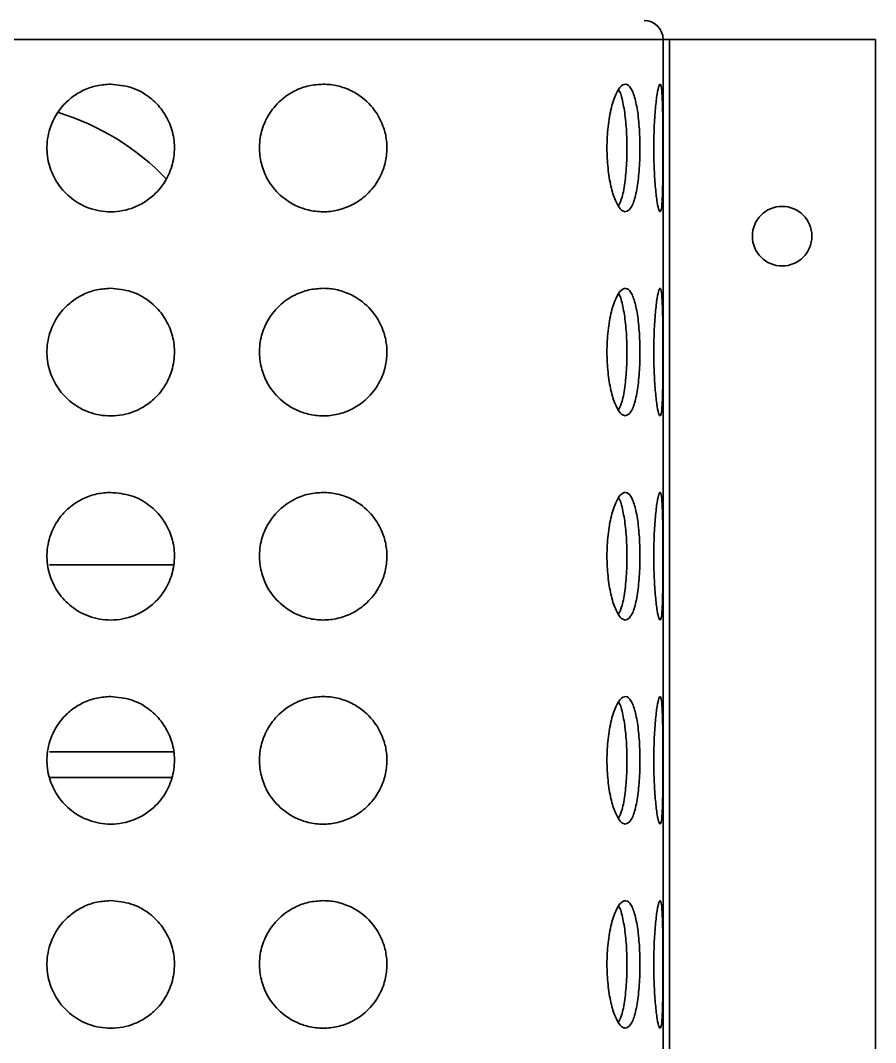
# Model space of a CAD drawing. Header units: millimetres. Extents: x -1052 to 3351, y 0 to 2015.
# Drawn here: x -362.976 to -361.487, y 1744.312 to 1746.089 of the extents above; entities that cross this region are included whole.
import ezdxf

# ---------------------------------------------------------------- set-up
doc = ezdxf.new("R2010")
doc.units = ezdxf.units.MM

msp = doc.modelspace()

# ---------------------------------------------------------------- linework, layer by layer
at = {"color": 7, "linetype": 'Continuous', "lineweight": 35}
for p, q in [((-365.9988, 1746.0562), (-361.8571, 1746.0562)), ((-365.9988, 1746.0562), (-361.8571, 1746.0562)), ((-361.8571, 1746.0562), (-361.8571, 1742.4135)), ((-361.8462, 1746.0562), (-361.8571, 1746.0562)), ((-361.8571, 1746.0562), (-361.8571, 1742.4135)), ((-361.8462, 1746.0562), (-361.8571, 1746.0562)), ((-361.8462, 1742.4135), (-361.8462, 1746.0562)), ((-361.8462, 1746.0562), (-361.4873, 1746.0562)), ((-361.8462, 1742.4135), (-361.8462, 1746.0562)), ((-361.8462, 1746.0562), (-361.4873, 1746.0562)), ((-361.4873, 1746.0562), (-361.4873, 1742.4135)), ((-361.4873, 1746.0562), (-361.4873, 1742.4135)), ((-362.7074, 1745.1426), (-362.9252, 1745.1426)), ((-362.7074, 1745.1426), (-362.9252, 1745.1426)), ((-362.9254, 1744.8172), (-362.7079, 1744.8172)), ((-362.9254, 1744.8172), (-362.7079, 1744.8172)), ((-362.7103, 1744.7728), (-362.9238, 1744.7728)), ((-362.7103, 1744.7728), (-362.9238, 1744.7728))]:
    msp.add_line(p, q, dxfattribs=at)
msp.add_circle((-361.65, 1745.7141), 0.0518, dxfattribs=at)
msp.add_circle((-361.65, 1745.7141), 0.0518, dxfattribs=at)
for centre, radius, start, end in [((-361.8902, 1746.0562), 0.0331, 0, 90), ((-361.8902, 1746.0562), 0.0331, 0, 90), ((-363.0405, 1745.505), 0.4438, 44.0316, 72.8269), ((-363.0405, 1745.505), 0.4438, 44.0316, 72.8269)]:
    msp.add_arc(centre, radius, start, end, dxfattribs=at)
for points, knots in [([(-362.8186, 1745.9784), (-362.8266, 1745.9779), (-362.8426, 1745.9768), (-362.8652, 1745.969), (-362.8853, 1745.957), (-362.9065, 1745.9377), (-362.9243, 1745.9083), (-362.9314, 1745.8707), (-362.9268, 1745.8363), (-362.9128, 1745.8059), (-362.8904, 1745.7806), (-362.8599, 1745.7623), (-362.8223, 1745.7542), (-362.7884, 1745.759), (-362.7619, 1745.7712), (-362.7402, 1745.7871), (-362.7211, 1745.8109), (-362.7087, 1745.8431), (-362.7064, 1745.876), (-362.7135, 1745.907), (-362.7283, 1745.9344), (-362.7516, 1745.958), (-362.7826, 1745.975), (-362.8065, 1745.9772), (-362.8186, 1745.9784)], [0, 0, 0, 0, 1.756806, 3.51226, 5.063184, 6.612418, 9.261743, 11.519921, 13.576317, 15.613484, 17.776551, 20.182164, 22.916604, 25.987302, 27.614923, 29.241301, 31.657901, 33.704436, 35.75819, 37.639763, 39.581353, 41.796635, 44.421943, 47.073814, 47.073814, 47.073814, 47.073814]), ([(-362.8186, 1745.9784), (-362.8266, 1745.9779), (-362.8426, 1745.9768), (-362.8652, 1745.969), (-362.8853, 1745.957), (-362.9065, 1745.9377), (-362.9243, 1745.9083), (-362.9314, 1745.8707), (-362.9268, 1745.8363), (-362.9128, 1745.8059), (-362.8904, 1745.7806), (-362.8599, 1745.7623), (-362.8223, 1745.7542), (-362.7884, 1745.759), (-362.7619, 1745.7712), (-362.7402, 1745.7871), (-362.7211, 1745.8109), (-362.7087, 1745.8431), (-362.7064, 1745.876), (-362.7135, 1745.907), (-362.7283, 1745.9344), (-362.7516, 1745.958), (-362.7826, 1745.975), (-362.8065, 1745.9772), (-362.8186, 1745.9784)], [0, 0, 0, 0, 1.756806, 3.51226, 5.063184, 6.612418, 9.261743, 11.519921, 13.576317, 15.613484, 17.776551, 20.182164, 22.916604, 25.987302, 27.614923, 29.241301, 31.657901, 33.704436, 35.75819, 37.639763, 39.581353, 41.796635, 44.421943, 47.073814, 47.073814, 47.073814, 47.073814]), ([(-362.4488, 1745.9784), (-362.4571, 1745.9778), (-362.4737, 1745.9768), (-362.5014, 1745.9667), (-362.5279, 1745.948), (-362.5483, 1745.9198), (-362.559, 1745.8894), (-362.5607, 1745.8587), (-362.5544, 1745.8299), (-362.5403, 1745.8019), (-362.5203, 1745.781), (-362.4981, 1745.7673), (-362.4763, 1745.7591), (-362.4521, 1745.7556), (-362.4264, 1745.7578), (-362.4016, 1745.7659), (-362.3773, 1745.7809), (-362.3567, 1745.8028), (-362.3431, 1745.83), (-362.3373, 1745.8572), (-362.338, 1745.883), (-362.345, 1745.9097), (-362.3609, 1745.9383), (-362.3846, 1745.9598), (-362.4113, 1745.9728), (-362.4319, 1745.9778), (-362.4445, 1745.9782), (-362.4488, 1745.9784)], [0, 0, 0, 0, 1.953482, 3.904728, 6.550054, 8.61393, 10.314368, 12.021705, 13.580659, 15.199221, 17.547938, 19.132821, 20.719921, 22.750959, 24.783172, 26.835707, 28.885479, 31.272772, 33.076269, 34.500843, 35.930543, 37.260707, 39.207936, 42.076166, 44.077088, 46.079468, 47.088125, 47.088125, 47.088125, 47.088125]), ([(-362.4488, 1745.9784), (-362.4571, 1745.9778), (-362.4737, 1745.9768), (-362.5014, 1745.9667), (-362.5279, 1745.948), (-362.5483, 1745.9198), (-362.559, 1745.8894), (-362.5607, 1745.8587), (-362.5544, 1745.8299), (-362.5403, 1745.8019), (-362.5203, 1745.781), (-362.4981, 1745.7673), (-362.4763, 1745.7591), (-362.4521, 1745.7556), (-362.4264, 1745.7578), (-362.4016, 1745.7659), (-362.3773, 1745.7809), (-362.3567, 1745.8028), (-362.3431, 1745.83), (-362.3373, 1745.8572), (-362.338, 1745.883), (-362.345, 1745.9097), (-362.3609, 1745.9383), (-362.3846, 1745.9598), (-362.4113, 1745.9728), (-362.4319, 1745.9778), (-362.4445, 1745.9782), (-362.4488, 1745.9784)], [0, 0, 0, 0, 1.953482, 3.904728, 6.550054, 8.61393, 10.314368, 12.021705, 13.580659, 15.199221, 17.547938, 19.132821, 20.719921, 22.750959, 24.783172, 26.835707, 28.885479, 31.272772, 33.076269, 34.500843, 35.930543, 37.260707, 39.207936, 42.076166, 44.077088, 46.079468, 47.088125, 47.088125, 47.088125, 47.088125]), ([(-361.9229, 1745.7565), (-361.9197, 1745.7578), (-361.9133, 1745.7603), (-361.9056, 1745.7802), (-361.9003, 1745.8093), (-361.8975, 1745.8449), (-361.8973, 1745.8825), (-361.8995, 1745.9181), (-361.9041, 1745.9482), (-361.9109, 1745.9695), (-361.9197, 1745.9798), (-361.9297, 1745.9775), (-361.9398, 1745.9623), (-361.9484, 1745.9355), (-361.9539, 1745.901), (-361.9555, 1745.8636), (-361.9531, 1745.8276), (-361.9475, 1745.7961), (-361.9392, 1745.7718), (-361.9305, 1745.7585), (-361.9251, 1745.7571), (-361.9229, 1745.7565)], [0, 0, 0, 0, 1.784822, 3.571093, 5.322418, 7.030706, 8.711427, 10.38161, 12.05783, 13.756397, 15.492411, 17.273582, 19.089191, 20.902198, 22.662464, 24.344403, 25.974243, 27.608692, 29.297727, 31.059504, 32.245736, 32.245736, 32.245736, 32.245736]), ([(-361.9229, 1745.7565), (-361.9197, 1745.7578), (-361.9133, 1745.7603), (-361.9056, 1745.7802), (-361.9003, 1745.8093), (-361.8975, 1745.8449), (-361.8973, 1745.8825), (-361.8995, 1745.9181), (-361.9041, 1745.9482), (-361.9109, 1745.9695), (-361.9197, 1745.9798), (-361.9297, 1745.9775), (-361.9398, 1745.9623), (-361.9484, 1745.9355), (-361.9539, 1745.901), (-361.9555, 1745.8636), (-361.9531, 1745.8276), (-361.9475, 1745.7961), (-361.9392, 1745.7718), (-361.9305, 1745.7585), (-361.9251, 1745.7571), (-361.9229, 1745.7565)], [0, 0, 0, 0, 1.784822, 3.571093, 5.322418, 7.030706, 8.711427, 10.38161, 12.05783, 13.756397, 15.492411, 17.273582, 19.089191, 20.902198, 22.662464, 24.344403, 25.974243, 27.608692, 29.297727, 31.059504, 32.245736, 32.245736, 32.245736, 32.245736]), ([(-361.8624, 1745.7565), (-361.8616, 1745.7577), (-361.8599, 1745.7602), (-361.8585, 1745.7793), (-361.8577, 1745.8074), (-361.8575, 1745.8426), (-361.8574, 1745.8805), (-361.8576, 1745.9169), (-361.8582, 1745.9477), (-361.8594, 1745.9695), (-361.8615, 1745.9799), (-361.8643, 1745.9775), (-361.8676, 1745.9628), (-361.8707, 1745.9372), (-361.8729, 1745.9038), (-361.8736, 1745.8663), (-361.8728, 1745.8291), (-361.8705, 1745.7962), (-361.8675, 1745.7714), (-361.8645, 1745.7583), (-361.863, 1745.757), (-361.8624, 1745.7565)], [0, 0, 0, 0, 1.623294, 3.246831, 4.867673, 6.487808, 8.108617, 9.729816, 11.350702, 12.97117, 14.591624, 16.214397, 17.842637, 19.475425, 21.105663, 22.725567, 24.33622, 25.946768, 27.56673, 29.196813, 30.243361, 30.243361, 30.243361, 30.243361]), ([(-361.8624, 1745.7565), (-361.8616, 1745.7577), (-361.8599, 1745.7602), (-361.8585, 1745.7793), (-361.8577, 1745.8074), (-361.8575, 1745.8426), (-361.8574, 1745.8805), (-361.8576, 1745.9169), (-361.8582, 1745.9477), (-361.8594, 1745.9695), (-361.8615, 1745.9799), (-361.8643, 1745.9775), (-361.8676, 1745.9628), (-361.8707, 1745.9372), (-361.8729, 1745.9038), (-361.8736, 1745.8663), (-361.8728, 1745.8291), (-361.8705, 1745.7962), (-361.8675, 1745.7714), (-361.8645, 1745.7583), (-361.863, 1745.757), (-361.8624, 1745.7565)], [0, 0, 0, 0, 1.623294, 3.246831, 4.867673, 6.487808, 8.108617, 9.729816, 11.350702, 12.97117, 14.591624, 16.214397, 17.842637, 19.475425, 21.105663, 22.725567, 24.33622, 25.946768, 27.56673, 29.196813, 30.243361, 30.243361, 30.243361, 30.243361]), ([(-361.9347, 1745.7671), (-361.9326, 1745.7715), (-361.9278, 1745.7814), (-361.923, 1745.8096), (-361.9201, 1745.8449), (-361.9199, 1745.8825), (-361.9221, 1745.9184), (-361.9269, 1745.9474), (-361.9312, 1745.9645), (-361.9342, 1745.9679), (-361.9344, 1745.9681)], [0, 0, 0, 0, 1.655074, 3.730043, 5.752989, 7.742377, 9.719523, 11.703625, 13.714921, 13.832471, 13.832471, 13.832471, 13.832471]), ([(-361.9347, 1745.7671), (-361.9326, 1745.7715), (-361.9278, 1745.7814), (-361.923, 1745.8096), (-361.9201, 1745.8449), (-361.9199, 1745.8825), (-361.9221, 1745.9184), (-361.9269, 1745.9474), (-361.9312, 1745.9645), (-361.9342, 1745.9679), (-361.9344, 1745.9681)], [0, 0, 0, 0, 1.655074, 3.730043, 5.752989, 7.742377, 9.719523, 11.703625, 13.714921, 13.832471, 13.832471, 13.832471, 13.832471]), ([(-362.8186, 1745.6234), (-362.8266, 1745.6229), (-362.8426, 1745.6219), (-362.8652, 1745.614), (-362.8853, 1745.602), (-362.9065, 1745.5827), (-362.9243, 1745.5533), (-362.9314, 1745.5157), (-362.9268, 1745.4813), (-362.9128, 1745.4509), (-362.8904, 1745.4256), (-362.8599, 1745.4073), (-362.8223, 1745.3992), (-362.7884, 1745.404), (-362.7619, 1745.4162), (-362.7402, 1745.4321), (-362.7211, 1745.4559), (-362.7087, 1745.4881), (-362.7064, 1745.521), (-362.7135, 1745.552), (-362.7283, 1745.5794), (-362.7516, 1745.603), (-362.7826, 1745.62), (-362.8065, 1745.6222), (-362.8186, 1745.6234)], [0, 0, 0, 0, 1.756765, 3.512341, 5.063264, 6.612225, 9.261549, 11.520154, 13.576548, 15.613715, 17.776473, 20.182288, 22.916727, 25.987477, 27.615097, 29.241247, 31.657846, 33.70438, 35.758134, 37.639707, 39.581661, 41.79666, 44.421967, 47.073837, 47.073837, 47.073837, 47.073837]), ([(-362.8186, 1745.6234), (-362.8266, 1745.6229), (-362.8426, 1745.6219), (-362.8652, 1745.614), (-362.8853, 1745.602), (-362.9065, 1745.5827), (-362.9243, 1745.5533), (-362.9314, 1745.5157), (-362.9268, 1745.4813), (-362.9128, 1745.4509), (-362.8904, 1745.4256), (-362.8599, 1745.4073), (-362.8223, 1745.3992), (-362.7884, 1745.404), (-362.7619, 1745.4162), (-362.7402, 1745.4321), (-362.7211, 1745.4559), (-362.7087, 1745.4881), (-362.7064, 1745.521), (-362.7135, 1745.552), (-362.7283, 1745.5794), (-362.7516, 1745.603), (-362.7826, 1745.62), (-362.8065, 1745.6222), (-362.8186, 1745.6234)], [0, 0, 0, 0, 1.756765, 3.512341, 5.063264, 6.612225, 9.261549, 11.520154, 13.576548, 15.613715, 17.776473, 20.182288, 22.916727, 25.987477, 27.615097, 29.241247, 31.657846, 33.70438, 35.758134, 37.639707, 39.581661, 41.79666, 44.421967, 47.073837, 47.073837, 47.073837, 47.073837]), ([(-362.4488, 1745.6234), (-362.4571, 1745.6228), (-362.4737, 1745.6218), (-362.5014, 1745.6117), (-362.5279, 1745.593), (-362.5483, 1745.5648), (-362.559, 1745.5344), (-362.5607, 1745.5037), (-362.5544, 1745.4749), (-362.5403, 1745.4469), (-362.5203, 1745.426), (-362.4981, 1745.4123), (-362.4762, 1745.4041), (-362.4521, 1745.4005), (-362.4264, 1745.4028), (-362.4016, 1745.4109), (-362.3773, 1745.4259), (-362.3567, 1745.4478), (-362.3431, 1745.475), (-362.3373, 1745.5022), (-362.338, 1745.528), (-362.345, 1745.5547), (-362.3609, 1745.5833), (-362.3846, 1745.6048), (-362.4113, 1745.6178), (-362.4319, 1745.6228), (-362.4445, 1745.6232), (-362.4488, 1745.6234)], [0, 0, 0, 0, 1.953484, 3.904634, 6.550147, 8.614024, 10.314463, 12.021801, 13.580757, 15.19932, 17.547796, 19.132842, 20.71984, 22.75092, 24.783135, 26.835671, 28.885595, 31.272662, 33.076159, 34.500734, 35.930436, 37.260601, 39.207831, 42.076064, 44.07711, 46.079492, 47.088134, 47.088134, 47.088134, 47.088134]), ([(-362.4488, 1745.6234), (-362.4571, 1745.6228), (-362.4737, 1745.6218), (-362.5014, 1745.6117), (-362.5279, 1745.593), (-362.5483, 1745.5648), (-362.559, 1745.5344), (-362.5607, 1745.5037), (-362.5544, 1745.4749), (-362.5403, 1745.4469), (-362.5203, 1745.426), (-362.4981, 1745.4123), (-362.4762, 1745.4041), (-362.4521, 1745.4005), (-362.4264, 1745.4028), (-362.4016, 1745.4109), (-362.3773, 1745.4259), (-362.3567, 1745.4478), (-362.3431, 1745.475), (-362.3373, 1745.5022), (-362.338, 1745.528), (-362.345, 1745.5547), (-362.3609, 1745.5833), (-362.3846, 1745.6048), (-362.4113, 1745.6178), (-362.4319, 1745.6228), (-362.4445, 1745.6232), (-362.4488, 1745.6234)], [0, 0, 0, 0, 1.953484, 3.904634, 6.550147, 8.614024, 10.314463, 12.021801, 13.580757, 15.19932, 17.547796, 19.132842, 20.71984, 22.75092, 24.783135, 26.835671, 28.885595, 31.272662, 33.076159, 34.500734, 35.930436, 37.260601, 39.207831, 42.076064, 44.07711, 46.079492, 47.088134, 47.088134, 47.088134, 47.088134]), ([(-361.9229, 1745.4015), (-361.9197, 1745.4028), (-361.9133, 1745.4053), (-361.9056, 1745.4252), (-361.9003, 1745.4543), (-361.8975, 1745.4899), (-361.8973, 1745.5275), (-361.8995, 1745.5631), (-361.9041, 1745.5932), (-361.9109, 1745.6145), (-361.9197, 1745.6248), (-361.9297, 1745.6225), (-361.9398, 1745.6072), (-361.9484, 1745.5805), (-361.9539, 1745.546), (-361.9555, 1745.5086), (-361.9531, 1745.4726), (-361.9475, 1745.4411), (-361.9392, 1745.4168), (-361.9305, 1745.4035), (-361.9251, 1745.4021), (-361.9229, 1745.4015)], [0, 0, 0, 0, 1.784828, 3.571105, 5.322436, 7.030729, 8.711456, 10.381644, 12.058129, 13.756701, 15.492634, 17.273793, 19.089531, 20.902544, 22.662531, 24.344794, 25.97464, 27.609095, 29.298135, 31.059919, 32.246154, 32.246154, 32.246154, 32.246154]), ([(-361.9229, 1745.4015), (-361.9197, 1745.4028), (-361.9133, 1745.4053), (-361.9056, 1745.4252), (-361.9003, 1745.4543), (-361.8975, 1745.4899), (-361.8973, 1745.5275), (-361.8995, 1745.5631), (-361.9041, 1745.5932), (-361.9109, 1745.6145), (-361.9197, 1745.6248), (-361.9297, 1745.6225), (-361.9398, 1745.6072), (-361.9484, 1745.5805), (-361.9539, 1745.546), (-361.9555, 1745.5086), (-361.9531, 1745.4726), (-361.9475, 1745.4411), (-361.9392, 1745.4168), (-361.9305, 1745.4035), (-361.9251, 1745.4021), (-361.9229, 1745.4015)], [0, 0, 0, 0, 1.784828, 3.571105, 5.322436, 7.030729, 8.711456, 10.381644, 12.058129, 13.756701, 15.492634, 17.273793, 19.089531, 20.902544, 22.662531, 24.344794, 25.97464, 27.609095, 29.298135, 31.059919, 32.246154, 32.246154, 32.246154, 32.246154]), ([(-361.8624, 1745.4015), (-361.8616, 1745.4027), (-361.8599, 1745.4052), (-361.8585, 1745.4243), (-361.8577, 1745.4524), (-361.8575, 1745.4876), (-361.8574, 1745.5255), (-361.8576, 1745.5619), (-361.8582, 1745.5927), (-361.8594, 1745.6145), (-361.8615, 1745.6248), (-361.8643, 1745.6225), (-361.8676, 1745.6078), (-361.8707, 1745.5822), (-361.8729, 1745.5488), (-361.8736, 1745.5113), (-361.8728, 1745.4741), (-361.8705, 1745.4412), (-361.8675, 1745.4164), (-361.8645, 1745.4033), (-361.863, 1745.402), (-361.8624, 1745.4015)], [0, 0, 0, 0, 1.623301, 3.246845, 4.867693, 6.488119, 8.108935, 9.729846, 11.350988, 12.971463, 14.591841, 16.214601, 17.842848, 19.475849, 21.106094, 22.726004, 24.336362, 25.946917, 27.566885, 29.19709, 30.243643, 30.243643, 30.243643, 30.243643]), ([(-361.8624, 1745.4015), (-361.8616, 1745.4027), (-361.8599, 1745.4052), (-361.8585, 1745.4243), (-361.8577, 1745.4524), (-361.8575, 1745.4876), (-361.8574, 1745.5255), (-361.8576, 1745.5619), (-361.8582, 1745.5927), (-361.8594, 1745.6145), (-361.8615, 1745.6248), (-361.8643, 1745.6225), (-361.8676, 1745.6078), (-361.8707, 1745.5822), (-361.8729, 1745.5488), (-361.8736, 1745.5113), (-361.8728, 1745.4741), (-361.8705, 1745.4412), (-361.8675, 1745.4164), (-361.8645, 1745.4033), (-361.863, 1745.402), (-361.8624, 1745.4015)], [0, 0, 0, 0, 1.623301, 3.246845, 4.867693, 6.488119, 8.108935, 9.729846, 11.350988, 12.971463, 14.591841, 16.214601, 17.842848, 19.475849, 21.106094, 22.726004, 24.336362, 25.946917, 27.566885, 29.19709, 30.243643, 30.243643, 30.243643, 30.243643]), ([(-361.9347, 1745.4121), (-361.9326, 1745.4165), (-361.9278, 1745.4264), (-361.923, 1745.4546), (-361.9201, 1745.4899), (-361.9199, 1745.5275), (-361.9221, 1745.5633), (-361.9269, 1745.5924), (-361.9312, 1745.6095), (-361.9342, 1745.6129), (-361.9344, 1745.6131)], [0, 0, 0, 0, 1.655085, 3.730069, 5.753029, 7.742812, 9.719607, 11.70403, 13.715123, 13.832777, 13.832777, 13.832777, 13.832777]), ([(-361.9347, 1745.4121), (-361.9326, 1745.4165), (-361.9278, 1745.4264), (-361.923, 1745.4546), (-361.9201, 1745.4899), (-361.9199, 1745.5275), (-361.9221, 1745.5633), (-361.9269, 1745.5924), (-361.9312, 1745.6095), (-361.9342, 1745.6129), (-361.9344, 1745.6131)], [0, 0, 0, 0, 1.655085, 3.730069, 5.753029, 7.742812, 9.719607, 11.70403, 13.715123, 13.832777, 13.832777, 13.832777, 13.832777]), ([(-362.8186, 1745.2684), (-362.8266, 1745.2679), (-362.8426, 1745.2668), (-362.8652, 1745.259), (-362.8853, 1745.247), (-362.9065, 1745.2277), (-362.9243, 1745.1982), (-362.9314, 1745.1607), (-362.9268, 1745.1263), (-362.9128, 1745.0959), (-362.8904, 1745.0706), (-362.8599, 1745.0523), (-362.8223, 1745.0442), (-362.7884, 1745.049), (-362.7619, 1745.0612), (-362.7402, 1745.0771), (-362.7211, 1745.1008), (-362.7087, 1745.1331), (-362.7064, 1745.166), (-362.7135, 1745.197), (-362.7283, 1745.2244), (-362.7516, 1745.248), (-362.7826, 1745.265), (-362.8065, 1745.2672), (-362.8186, 1745.2684)], [0, 0, 0, 0, 1.756806, 3.512261, 5.063185, 6.61242, 9.261746, 11.520352, 13.576316, 15.613872, 17.776631, 20.182448, 22.916888, 25.98764, 27.615261, 29.241413, 31.658013, 33.704548, 35.758739, 37.640312, 39.581902, 41.797185, 44.422317, 47.074249, 47.074249, 47.074249, 47.074249]), ([(-362.8186, 1745.2684), (-362.8266, 1745.2679), (-362.8426, 1745.2668), (-362.8652, 1745.259), (-362.8853, 1745.247), (-362.9065, 1745.2277), (-362.9243, 1745.1982), (-362.9314, 1745.1607), (-362.9268, 1745.1263), (-362.9128, 1745.0959), (-362.8904, 1745.0706), (-362.8599, 1745.0523), (-362.8223, 1745.0442), (-362.7884, 1745.049), (-362.7619, 1745.0612), (-362.7402, 1745.0771), (-362.7211, 1745.1008), (-362.7087, 1745.1331), (-362.7064, 1745.166), (-362.7135, 1745.197), (-362.7283, 1745.2244), (-362.7516, 1745.248), (-362.7826, 1745.265), (-362.8065, 1745.2672), (-362.8186, 1745.2684)], [0, 0, 0, 0, 1.756806, 3.512261, 5.063185, 6.61242, 9.261746, 11.520352, 13.576316, 15.613872, 17.776631, 20.182448, 22.916888, 25.98764, 27.615261, 29.241413, 31.658013, 33.704548, 35.758739, 37.640312, 39.581902, 41.797185, 44.422317, 47.074249, 47.074249, 47.074249, 47.074249]), ([(-362.4488, 1745.2684), (-362.4571, 1745.2678), (-362.4737, 1745.2668), (-362.5014, 1745.2567), (-362.5279, 1745.238), (-362.5483, 1745.2098), (-362.559, 1745.1794), (-362.5607, 1745.1487), (-362.5544, 1745.1199), (-362.5403, 1745.0919), (-362.5203, 1745.071), (-362.4981, 1745.0573), (-362.4762, 1745.0491), (-362.4521, 1745.0455), (-362.4264, 1745.0478), (-362.4016, 1745.0558), (-362.3773, 1745.0709), (-362.3567, 1745.0927), (-362.3431, 1745.12), (-362.3373, 1745.1472), (-362.338, 1745.173), (-362.345, 1745.1997), (-362.3609, 1745.2283), (-362.3846, 1745.2498), (-362.4113, 1745.2628), (-362.4319, 1745.2678), (-362.4445, 1745.2682), (-362.4488, 1745.2684)], [0, 0, 0, 0, 1.953514, 3.904663, 6.550174, 8.613767, 10.31456, 12.021509, 13.580838, 15.1994, 17.547875, 19.13292, 20.719917, 22.750955, 24.783168, 26.835619, 28.885541, 31.272606, 33.076416, 34.500619, 35.93032, 37.260484, 39.207713, 42.076151, 44.077073, 46.079453, 47.08811, 47.08811, 47.08811, 47.08811]), ([(-362.4488, 1745.2684), (-362.4571, 1745.2678), (-362.4737, 1745.2668), (-362.5014, 1745.2567), (-362.5279, 1745.238), (-362.5483, 1745.2098), (-362.559, 1745.1794), (-362.5607, 1745.1487), (-362.5544, 1745.1199), (-362.5403, 1745.0919), (-362.5203, 1745.071), (-362.4981, 1745.0573), (-362.4762, 1745.0491), (-362.4521, 1745.0455), (-362.4264, 1745.0478), (-362.4016, 1745.0558), (-362.3773, 1745.0709), (-362.3567, 1745.0927), (-362.3431, 1745.12), (-362.3373, 1745.1472), (-362.338, 1745.173), (-362.345, 1745.1997), (-362.3609, 1745.2283), (-362.3846, 1745.2498), (-362.4113, 1745.2628), (-362.4319, 1745.2678), (-362.4445, 1745.2682), (-362.4488, 1745.2684)], [0, 0, 0, 0, 1.953514, 3.904663, 6.550174, 8.613767, 10.31456, 12.021509, 13.580838, 15.1994, 17.547875, 19.13292, 20.719917, 22.750955, 24.783168, 26.835619, 28.885541, 31.272606, 33.076416, 34.500619, 35.93032, 37.260484, 39.207713, 42.076151, 44.077073, 46.079453, 47.08811, 47.08811, 47.08811, 47.08811]), ([(-361.9229, 1745.0465), (-361.9197, 1745.0478), (-361.9133, 1745.0503), (-361.9056, 1745.0701), (-361.9003, 1745.0993), (-361.8975, 1745.1349), (-361.8973, 1745.1725), (-361.8995, 1745.2081), (-361.9041, 1745.2381), (-361.9109, 1745.2595), (-361.9197, 1745.2698), (-361.9297, 1745.2675), (-361.9398, 1745.2522), (-361.9484, 1745.2255), (-361.9539, 1745.191), (-361.9555, 1745.1536), (-361.9531, 1745.1176), (-361.9475, 1745.0861), (-361.9392, 1745.0618), (-361.9305, 1745.0485), (-361.9251, 1745.0471), (-361.9229, 1745.0465)], [0, 0, 0, 0, 1.784889, 3.571016, 5.322354, 7.030954, 8.711688, 10.381883, 12.058116, 13.756694, 15.492721, 17.273905, 19.08965, 20.902455, 22.662734, 24.344684, 25.974536, 27.608997, 29.298254, 31.059924, 32.246199, 32.246199, 32.246199, 32.246199]), ([(-361.9229, 1745.0465), (-361.9197, 1745.0478), (-361.9133, 1745.0503), (-361.9056, 1745.0701), (-361.9003, 1745.0993), (-361.8975, 1745.1349), (-361.8973, 1745.1725), (-361.8995, 1745.2081), (-361.9041, 1745.2381), (-361.9109, 1745.2595), (-361.9197, 1745.2698), (-361.9297, 1745.2675), (-361.9398, 1745.2522), (-361.9484, 1745.2255), (-361.9539, 1745.191), (-361.9555, 1745.1536), (-361.9531, 1745.1176), (-361.9475, 1745.0861), (-361.9392, 1745.0618), (-361.9305, 1745.0485), (-361.9251, 1745.0471), (-361.9229, 1745.0465)], [0, 0, 0, 0, 1.784889, 3.571016, 5.322354, 7.030954, 8.711688, 10.381883, 12.058116, 13.756694, 15.492721, 17.273905, 19.08965, 20.902455, 22.662734, 24.344684, 25.974536, 27.608997, 29.298254, 31.059924, 32.246199, 32.246199, 32.246199, 32.246199]), ([(-361.8624, 1745.0465), (-361.8616, 1745.0477), (-361.8599, 1745.0502), (-361.8585, 1745.0693), (-361.8577, 1745.0974), (-361.8575, 1745.1326), (-361.8574, 1745.1705), (-361.8576, 1745.2069), (-361.8582, 1745.2377), (-361.8594, 1745.2595), (-361.8615, 1745.2698), (-361.8643, 1745.2675), (-361.8676, 1745.2528), (-361.8707, 1745.2272), (-361.8729, 1745.1938), (-361.8736, 1745.1563), (-361.8728, 1745.1191), (-361.8705, 1745.0862), (-361.8675, 1745.0614), (-361.8645, 1745.0483), (-361.863, 1745.047), (-361.8624, 1745.0465)], [0, 0, 0, 0, 1.62335, 3.246743, 4.867818, 6.487958, 8.108771, 9.729974, 11.350864, 12.971337, 14.591713, 16.214471, 17.842715, 19.475508, 21.10575, 22.725962, 24.336318, 25.94687, 27.566836, 29.196923, 30.243507, 30.243507, 30.243507, 30.243507]), ([(-361.8624, 1745.0465), (-361.8616, 1745.0477), (-361.8599, 1745.0502), (-361.8585, 1745.0693), (-361.8577, 1745.0974), (-361.8575, 1745.1326), (-361.8574, 1745.1705), (-361.8576, 1745.2069), (-361.8582, 1745.2377), (-361.8594, 1745.2595), (-361.8615, 1745.2698), (-361.8643, 1745.2675), (-361.8676, 1745.2528), (-361.8707, 1745.2272), (-361.8729, 1745.1938), (-361.8736, 1745.1563), (-361.8728, 1745.1191), (-361.8705, 1745.0862), (-361.8675, 1745.0614), (-361.8645, 1745.0483), (-361.863, 1745.047), (-361.8624, 1745.0465)], [0, 0, 0, 0, 1.62335, 3.246743, 4.867818, 6.487958, 8.108771, 9.729974, 11.350864, 12.971337, 14.591713, 16.214471, 17.842715, 19.475508, 21.10575, 22.725962, 24.336318, 25.94687, 27.566836, 29.196923, 30.243507, 30.243507, 30.243507, 30.243507]), ([(-361.9347, 1745.0571), (-361.9326, 1745.0615), (-361.9278, 1745.0714), (-361.923, 1745.0996), (-361.9201, 1745.1349), (-361.9199, 1745.1725), (-361.9221, 1745.2083), (-361.9269, 1745.2374), (-361.9312, 1745.2545), (-361.9342, 1745.2579), (-361.9344, 1745.2581)], [0, 0, 0, 0, 1.654879, 3.729837, 5.753126, 7.742504, 9.719273, 11.703671, 13.714955, 13.832504, 13.832504, 13.832504, 13.832504]), ([(-361.9347, 1745.0571), (-361.9326, 1745.0615), (-361.9278, 1745.0714), (-361.923, 1745.0996), (-361.9201, 1745.1349), (-361.9199, 1745.1725), (-361.9221, 1745.2083), (-361.9269, 1745.2374), (-361.9312, 1745.2545), (-361.9342, 1745.2579), (-361.9344, 1745.2581)], [0, 0, 0, 0, 1.654879, 3.729837, 5.753126, 7.742504, 9.719273, 11.703671, 13.714955, 13.832504, 13.832504, 13.832504, 13.832504]), ([(-362.8186, 1744.9134), (-362.8266, 1744.9129), (-362.8426, 1744.9118), (-362.8652, 1744.904), (-362.8853, 1744.892), (-362.9065, 1744.8727), (-362.9243, 1744.8432), (-362.9314, 1744.8057), (-362.9268, 1744.7713), (-362.9128, 1744.7409), (-362.8904, 1744.7156), (-362.8599, 1744.6973), (-362.8223, 1744.6892), (-362.7884, 1744.694), (-362.7619, 1744.7062), (-362.7402, 1744.7221), (-362.7211, 1744.7458), (-362.7087, 1744.7781), (-362.7064, 1744.811), (-362.7135, 1744.842), (-362.7283, 1744.8694), (-362.7516, 1744.893), (-362.7826, 1744.91), (-362.8065, 1744.9122), (-362.8186, 1744.9134)], [0, 0, 0, 0, 1.756804, 3.512257, 5.06318, 6.612413, 9.261374, 11.519978, 13.576372, 15.613538, 17.776603, 20.182214, 22.916652, 25.9874, 27.615019, 29.241169, 31.657767, 33.7043, 35.758053, 37.639624, 39.581212, 41.796492, 44.421799, 47.073668, 47.073668, 47.073668, 47.073668]), ([(-362.8186, 1744.9134), (-362.8266, 1744.9129), (-362.8426, 1744.9118), (-362.8652, 1744.904), (-362.8853, 1744.892), (-362.9065, 1744.8727), (-362.9243, 1744.8432), (-362.9314, 1744.8057), (-362.9268, 1744.7713), (-362.9128, 1744.7409), (-362.8904, 1744.7156), (-362.8599, 1744.6973), (-362.8223, 1744.6892), (-362.7884, 1744.694), (-362.7619, 1744.7062), (-362.7402, 1744.7221), (-362.7211, 1744.7458), (-362.7087, 1744.7781), (-362.7064, 1744.811), (-362.7135, 1744.842), (-362.7283, 1744.8694), (-362.7516, 1744.893), (-362.7826, 1744.91), (-362.8065, 1744.9122), (-362.8186, 1744.9134)], [0, 0, 0, 0, 1.756804, 3.512257, 5.06318, 6.612413, 9.261374, 11.519978, 13.576372, 15.613538, 17.776603, 20.182214, 22.916652, 25.9874, 27.615019, 29.241169, 31.657767, 33.7043, 35.758053, 37.639624, 39.581212, 41.796492, 44.421799, 47.073668, 47.073668, 47.073668, 47.073668]), ([(-362.4488, 1744.9134), (-362.4571, 1744.9128), (-362.4737, 1744.9118), (-362.5014, 1744.9017), (-362.5279, 1744.883), (-362.5483, 1744.8548), (-362.559, 1744.8243), (-362.5607, 1744.7937), (-362.5544, 1744.7649), (-362.5403, 1744.7369), (-362.5203, 1744.716), (-362.4981, 1744.7023), (-362.4763, 1744.694), (-362.4521, 1744.6905), (-362.4264, 1744.6928), (-362.4016, 1744.7008), (-362.3773, 1744.7159), (-362.3567, 1744.7377), (-362.3431, 1744.765), (-362.3373, 1744.7922), (-362.338, 1744.818), (-362.345, 1744.8447), (-362.3609, 1744.8733), (-362.3846, 1744.8948), (-362.4113, 1744.9078), (-362.4319, 1744.9128), (-362.4445, 1744.9132), (-362.4488, 1744.9134)], [0, 0, 0, 0, 1.953484, 3.904634, 6.550147, 8.614024, 10.314464, 12.021802, 13.580758, 15.199321, 17.548041, 19.132925, 20.720026, 22.751065, 24.78328, 26.835817, 28.88559, 31.272886, 33.076384, 34.500959, 35.93066, 37.260826, 39.208056, 42.076289, 44.077212, 46.079594, 47.088251, 47.088251, 47.088251, 47.088251]), ([(-362.4488, 1744.9134), (-362.4571, 1744.9128), (-362.4737, 1744.9118), (-362.5014, 1744.9017), (-362.5279, 1744.883), (-362.5483, 1744.8548), (-362.559, 1744.8243), (-362.5607, 1744.7937), (-362.5544, 1744.7649), (-362.5403, 1744.7369), (-362.5203, 1744.716), (-362.4981, 1744.7023), (-362.4763, 1744.694), (-362.4521, 1744.6905), (-362.4264, 1744.6928), (-362.4016, 1744.7008), (-362.3773, 1744.7159), (-362.3567, 1744.7377), (-362.3431, 1744.765), (-362.3373, 1744.7922), (-362.338, 1744.818), (-362.345, 1744.8447), (-362.3609, 1744.8733), (-362.3846, 1744.8948), (-362.4113, 1744.9078), (-362.4319, 1744.9128), (-362.4445, 1744.9132), (-362.4488, 1744.9134)], [0, 0, 0, 0, 1.953484, 3.904634, 6.550147, 8.614024, 10.314464, 12.021802, 13.580758, 15.199321, 17.548041, 19.132925, 20.720026, 22.751065, 24.78328, 26.835817, 28.88559, 31.272886, 33.076384, 34.500959, 35.93066, 37.260826, 39.208056, 42.076289, 44.077212, 46.079594, 47.088251, 47.088251, 47.088251, 47.088251]), ([(-361.9229, 1744.6915), (-361.9197, 1744.6928), (-361.9133, 1744.6953), (-361.9056, 1744.7151), (-361.9003, 1744.7443), (-361.8975, 1744.7799), (-361.8973, 1744.8175), (-361.8995, 1744.8531), (-361.9041, 1744.8831), (-361.9109, 1744.9045), (-361.9197, 1744.9148), (-361.9297, 1744.9125), (-361.9398, 1744.8972), (-361.9484, 1744.8705), (-361.9539, 1744.836), (-361.9555, 1744.7986), (-361.9531, 1744.7626), (-361.9475, 1744.7311), (-361.9392, 1744.7068), (-361.9305, 1744.6935), (-361.9251, 1744.6921), (-361.9229, 1744.6915)], [0, 0, 0, 0, 1.784822, 3.571093, 5.322418, 7.030706, 8.711427, 10.38161, 12.05783, 13.756397, 15.492411, 17.273582, 19.089191, 20.902198, 22.662464, 24.344403, 25.974243, 27.608692, 29.297727, 31.059504, 32.245736, 32.245736, 32.245736, 32.245736]), ([(-361.9229, 1744.6915), (-361.9197, 1744.6928), (-361.9133, 1744.6953), (-361.9056, 1744.7151), (-361.9003, 1744.7443), (-361.8975, 1744.7799), (-361.8973, 1744.8175), (-361.8995, 1744.8531), (-361.9041, 1744.8831), (-361.9109, 1744.9045), (-361.9197, 1744.9148), (-361.9297, 1744.9125), (-361.9398, 1744.8972), (-361.9484, 1744.8705), (-361.9539, 1744.836), (-361.9555, 1744.7986), (-361.9531, 1744.7626), (-361.9475, 1744.7311), (-361.9392, 1744.7068), (-361.9305, 1744.6935), (-361.9251, 1744.6921), (-361.9229, 1744.6915)], [0, 0, 0, 0, 1.784822, 3.571093, 5.322418, 7.030706, 8.711427, 10.38161, 12.05783, 13.756397, 15.492411, 17.273582, 19.089191, 20.902198, 22.662464, 24.344403, 25.974243, 27.608692, 29.297727, 31.059504, 32.245736, 32.245736, 32.245736, 32.245736]), ([(-361.8624, 1744.6915), (-361.8616, 1744.6927), (-361.8599, 1744.6952), (-361.8585, 1744.7143), (-361.8577, 1744.7424), (-361.8575, 1744.7776), (-361.8574, 1744.8155), (-361.8576, 1744.8519), (-361.8582, 1744.8827), (-361.8594, 1744.9045), (-361.8615, 1744.9148), (-361.8643, 1744.9125), (-361.8676, 1744.8978), (-361.8707, 1744.8722), (-361.8729, 1744.8387), (-361.8736, 1744.8013), (-361.8728, 1744.7641), (-361.8705, 1744.7312), (-361.8675, 1744.7064), (-361.8645, 1744.6933), (-361.863, 1744.692), (-361.8624, 1744.6915)], [0, 0, 0, 0, 1.623297, 3.246836, 4.867681, 6.487819, 8.108937, 9.729844, 11.350732, 12.971204, 14.59166, 16.214436, 17.842678, 19.47547, 21.10571, 22.725616, 24.336273, 25.946556, 27.566723, 29.196808, 30.243358, 30.243358, 30.243358, 30.243358]), ([(-361.8624, 1744.6915), (-361.8616, 1744.6927), (-361.8599, 1744.6952), (-361.8585, 1744.7143), (-361.8577, 1744.7424), (-361.8575, 1744.7776), (-361.8574, 1744.8155), (-361.8576, 1744.8519), (-361.8582, 1744.8827), (-361.8594, 1744.9045), (-361.8615, 1744.9148), (-361.8643, 1744.9125), (-361.8676, 1744.8978), (-361.8707, 1744.8722), (-361.8729, 1744.8387), (-361.8736, 1744.8013), (-361.8728, 1744.7641), (-361.8705, 1744.7312), (-361.8675, 1744.7064), (-361.8645, 1744.6933), (-361.863, 1744.692), (-361.8624, 1744.6915)], [0, 0, 0, 0, 1.623297, 3.246836, 4.867681, 6.487819, 8.108937, 9.729844, 11.350732, 12.971204, 14.59166, 16.214436, 17.842678, 19.47547, 21.10571, 22.725616, 24.336273, 25.946556, 27.566723, 29.196808, 30.243358, 30.243358, 30.243358, 30.243358]), ([(-361.9347, 1744.7021), (-361.9326, 1744.7065), (-361.9278, 1744.7164), (-361.923, 1744.7446), (-361.9201, 1744.7799), (-361.9199, 1744.8175), (-361.9221, 1744.8533), (-361.9269, 1744.8824), (-361.9312, 1744.8995), (-361.9342, 1744.9029), (-361.9344, 1744.9031)], [0, 0, 0, 0, 1.655096, 3.730093, 5.753065, 7.74248, 9.719651, 11.70378, 13.715102, 13.832756, 13.832756, 13.832756, 13.832756]), ([(-361.9347, 1744.7021), (-361.9326, 1744.7065), (-361.9278, 1744.7164), (-361.923, 1744.7446), (-361.9201, 1744.7799), (-361.9199, 1744.8175), (-361.9221, 1744.8533), (-361.9269, 1744.8824), (-361.9312, 1744.8995), (-361.9342, 1744.9029), (-361.9344, 1744.9031)], [0, 0, 0, 0, 1.655096, 3.730093, 5.753065, 7.74248, 9.719651, 11.70378, 13.715102, 13.832756, 13.832756, 13.832756, 13.832756]), ([(-362.8186, 1744.5584), (-362.8266, 1744.5579), (-362.8426, 1744.5568), (-362.8652, 1744.549), (-362.8853, 1744.537), (-362.9065, 1744.5177), (-362.9243, 1744.4882), (-362.9314, 1744.4507), (-362.9268, 1744.4162), (-362.9128, 1744.3859), (-362.8904, 1744.3606), (-362.8599, 1744.3423), (-362.8223, 1744.3342), (-362.7884, 1744.339), (-362.7619, 1744.3512), (-362.7402, 1744.3671), (-362.7211, 1744.3908), (-362.7087, 1744.4231), (-362.7064, 1744.456), (-362.7135, 1744.487), (-362.7283, 1744.5144), (-362.7516, 1744.538), (-362.7826, 1744.555), (-362.8065, 1744.5572), (-362.8186, 1744.5584)], [0, 0, 0, 0, 1.756765, 3.512341, 5.063264, 6.612225, 9.261549, 11.520154, 13.576548, 15.613715, 17.776473, 20.182288, 22.916727, 25.987477, 27.615097, 29.241247, 31.657846, 33.70438, 35.758134, 37.639707, 39.581661, 41.79666, 44.421967, 47.073837, 47.073837, 47.073837, 47.073837]), ([(-362.8186, 1744.5584), (-362.8266, 1744.5579), (-362.8426, 1744.5568), (-362.8652, 1744.549), (-362.8853, 1744.537), (-362.9065, 1744.5177), (-362.9243, 1744.4882), (-362.9314, 1744.4507), (-362.9268, 1744.4162), (-362.9128, 1744.3859), (-362.8904, 1744.3606), (-362.8599, 1744.3423), (-362.8223, 1744.3342), (-362.7884, 1744.339), (-362.7619, 1744.3512), (-362.7402, 1744.3671), (-362.7211, 1744.3908), (-362.7087, 1744.4231), (-362.7064, 1744.456), (-362.7135, 1744.487), (-362.7283, 1744.5144), (-362.7516, 1744.538), (-362.7826, 1744.555), (-362.8065, 1744.5572), (-362.8186, 1744.5584)], [0, 0, 0, 0, 1.756765, 3.512341, 5.063264, 6.612225, 9.261549, 11.520154, 13.576548, 15.613715, 17.776473, 20.182288, 22.916727, 25.987477, 27.615097, 29.241247, 31.657846, 33.70438, 35.758134, 37.639707, 39.581661, 41.79666, 44.421967, 47.073837, 47.073837, 47.073837, 47.073837]), ([(-362.4488, 1744.5584), (-362.4571, 1744.5578), (-362.4737, 1744.5568), (-362.5014, 1744.5467), (-362.5279, 1744.528), (-362.5483, 1744.4998), (-362.559, 1744.4693), (-362.5607, 1744.4387), (-362.5544, 1744.4099), (-362.5403, 1744.3819), (-362.5203, 1744.361), (-362.4981, 1744.3473), (-362.4762, 1744.3391), (-362.4521, 1744.3355), (-362.4264, 1744.3378), (-362.4016, 1744.3458), (-362.3773, 1744.3609), (-362.3567, 1744.3827), (-362.3431, 1744.41), (-362.3373, 1744.4372), (-362.338, 1744.463), (-362.345, 1744.4897), (-362.3609, 1744.5183), (-362.3846, 1744.5398), (-362.4113, 1744.5528), (-362.4319, 1744.5578), (-362.4445, 1744.5582), (-362.4488, 1744.5584)], [0, 0, 0, 0, 1.953485, 3.904636, 6.55015, 8.614028, 10.314468, 12.021807, 13.580764, 15.199328, 17.547804, 19.132851, 20.71985, 22.750932, 24.783147, 26.835685, 28.885609, 31.272677, 33.076488, 34.500693, 35.930395, 37.260561, 39.207792, 42.076026, 44.077074, 46.079456, 47.088098, 47.088098, 47.088098, 47.088098]), ([(-362.4488, 1744.5584), (-362.4571, 1744.5578), (-362.4737, 1744.5568), (-362.5014, 1744.5467), (-362.5279, 1744.528), (-362.5483, 1744.4998), (-362.559, 1744.4693), (-362.5607, 1744.4387), (-362.5544, 1744.4099), (-362.5403, 1744.3819), (-362.5203, 1744.361), (-362.4981, 1744.3473), (-362.4762, 1744.3391), (-362.4521, 1744.3355), (-362.4264, 1744.3378), (-362.4016, 1744.3458), (-362.3773, 1744.3609), (-362.3567, 1744.3827), (-362.3431, 1744.41), (-362.3373, 1744.4372), (-362.338, 1744.463), (-362.345, 1744.4897), (-362.3609, 1744.5183), (-362.3846, 1744.5398), (-362.4113, 1744.5528), (-362.4319, 1744.5578), (-362.4445, 1744.5582), (-362.4488, 1744.5584)], [0, 0, 0, 0, 1.953485, 3.904636, 6.55015, 8.614028, 10.314468, 12.021807, 13.580764, 15.199328, 17.547804, 19.132851, 20.71985, 22.750932, 24.783147, 26.835685, 28.885609, 31.272677, 33.076488, 34.500693, 35.930395, 37.260561, 39.207792, 42.076026, 44.077074, 46.079456, 47.088098, 47.088098, 47.088098, 47.088098]), ([(-361.9229, 1744.3365), (-361.9197, 1744.3377), (-361.9133, 1744.3403), (-361.9056, 1744.3601), (-361.9003, 1744.3893), (-361.8975, 1744.4249), (-361.8973, 1744.4625), (-361.8995, 1744.4981), (-361.9041, 1744.5281), (-361.9109, 1744.5495), (-361.9197, 1744.5598), (-361.9297, 1744.5575), (-361.9398, 1744.5422), (-361.9484, 1744.5155), (-361.9539, 1744.481), (-361.9555, 1744.4436), (-361.9531, 1744.4076), (-361.9475, 1744.3761), (-361.9392, 1744.3518), (-361.9305, 1744.3384), (-361.9251, 1744.337), (-361.9229, 1744.3365)], [0, 0, 0, 0, 1.784831, 3.571111, 5.322444, 7.03074, 8.71147, 10.381661, 12.058149, 13.756724, 15.49266, 17.273821, 19.089562, 20.902578, 22.662568, 24.344834, 25.974682, 27.608863, 29.298116, 31.059902, 32.246139, 32.246139, 32.246139, 32.246139]), ([(-361.9229, 1744.3365), (-361.9197, 1744.3377), (-361.9133, 1744.3403), (-361.9056, 1744.3601), (-361.9003, 1744.3893), (-361.8975, 1744.4249), (-361.8973, 1744.4625), (-361.8995, 1744.4981), (-361.9041, 1744.5281), (-361.9109, 1744.5495), (-361.9197, 1744.5598), (-361.9297, 1744.5575), (-361.9398, 1744.5422), (-361.9484, 1744.5155), (-361.9539, 1744.481), (-361.9555, 1744.4436), (-361.9531, 1744.4076), (-361.9475, 1744.3761), (-361.9392, 1744.3518), (-361.9305, 1744.3384), (-361.9251, 1744.337), (-361.9229, 1744.3365)], [0, 0, 0, 0, 1.784831, 3.571111, 5.322444, 7.03074, 8.71147, 10.381661, 12.058149, 13.756724, 15.49266, 17.273821, 19.089562, 20.902578, 22.662568, 24.344834, 25.974682, 27.608863, 29.298116, 31.059902, 32.246139, 32.246139, 32.246139, 32.246139]), ([(-361.8624, 1744.3365), (-361.8616, 1744.3377), (-361.8599, 1744.3402), (-361.8585, 1744.3593), (-361.8577, 1744.3874), (-361.8575, 1744.4226), (-361.8574, 1744.4604), (-361.8576, 1744.4969), (-361.8582, 1744.5277), (-361.8594, 1744.5495), (-361.8615, 1744.5598), (-361.8643, 1744.5575), (-361.8676, 1744.5428), (-361.8707, 1744.5172), (-361.8729, 1744.4837), (-361.8736, 1744.4463), (-361.8728, 1744.4091), (-361.8705, 1744.3762), (-361.8675, 1744.3514), (-361.8645, 1744.3383), (-361.863, 1744.337), (-361.8624, 1744.3365)], [0, 0, 0, 0, 1.623355, 3.246753, 4.867604, 6.488033, 8.108851, 9.729765, 11.35091, 12.971388, 14.591769, 16.214532, 17.842782, 19.475785, 21.106032, 22.725946, 24.336307, 25.946864, 27.566835, 29.197043, 30.243597, 30.243597, 30.243597, 30.243597]), ([(-361.8624, 1744.3365), (-361.8616, 1744.3377), (-361.8599, 1744.3402), (-361.8585, 1744.3593), (-361.8577, 1744.3874), (-361.8575, 1744.4226), (-361.8574, 1744.4604), (-361.8576, 1744.4969), (-361.8582, 1744.5277), (-361.8594, 1744.5495), (-361.8615, 1744.5598), (-361.8643, 1744.5575), (-361.8676, 1744.5428), (-361.8707, 1744.5172), (-361.8729, 1744.4837), (-361.8736, 1744.4463), (-361.8728, 1744.4091), (-361.8705, 1744.3762), (-361.8675, 1744.3514), (-361.8645, 1744.3383), (-361.863, 1744.337), (-361.8624, 1744.3365)], [0, 0, 0, 0, 1.623355, 3.246753, 4.867604, 6.488033, 8.108851, 9.729765, 11.35091, 12.971388, 14.591769, 16.214532, 17.842782, 19.475785, 21.106032, 22.725946, 24.336307, 25.946864, 27.566835, 29.197043, 30.243597, 30.243597, 30.243597, 30.243597]), ([(-361.9347, 1744.3471), (-361.9326, 1744.3515), (-361.9278, 1744.3614), (-361.923, 1744.3896), (-361.9201, 1744.4249), (-361.9199, 1744.4625), (-361.9221, 1744.4983), (-361.9269, 1744.5274), (-361.9312, 1744.5445), (-361.9342, 1744.5479), (-361.9344, 1744.5481)], [0, 0, 0, 0, 1.655085, 3.730069, 5.753029, 7.742812, 9.719607, 11.70403, 13.715123, 13.832777, 13.832777, 13.832777, 13.832777]), ([(-361.9347, 1744.3471), (-361.9326, 1744.3515), (-361.9278, 1744.3614), (-361.923, 1744.3896), (-361.9201, 1744.4249), (-361.9199, 1744.4625), (-361.9221, 1744.4983), (-361.9269, 1744.5274), (-361.9312, 1744.5445), (-361.9342, 1744.5479), (-361.9344, 1744.5481)], [0, 0, 0, 0, 1.655085, 3.730069, 5.753029, 7.742812, 9.719607, 11.70403, 13.715123, 13.832777, 13.832777, 13.832777, 13.832777])]:
    msp.add_open_spline(points, degree=3, knots=knots, dxfattribs=at)

doc.saveas('drawing.dxf')
